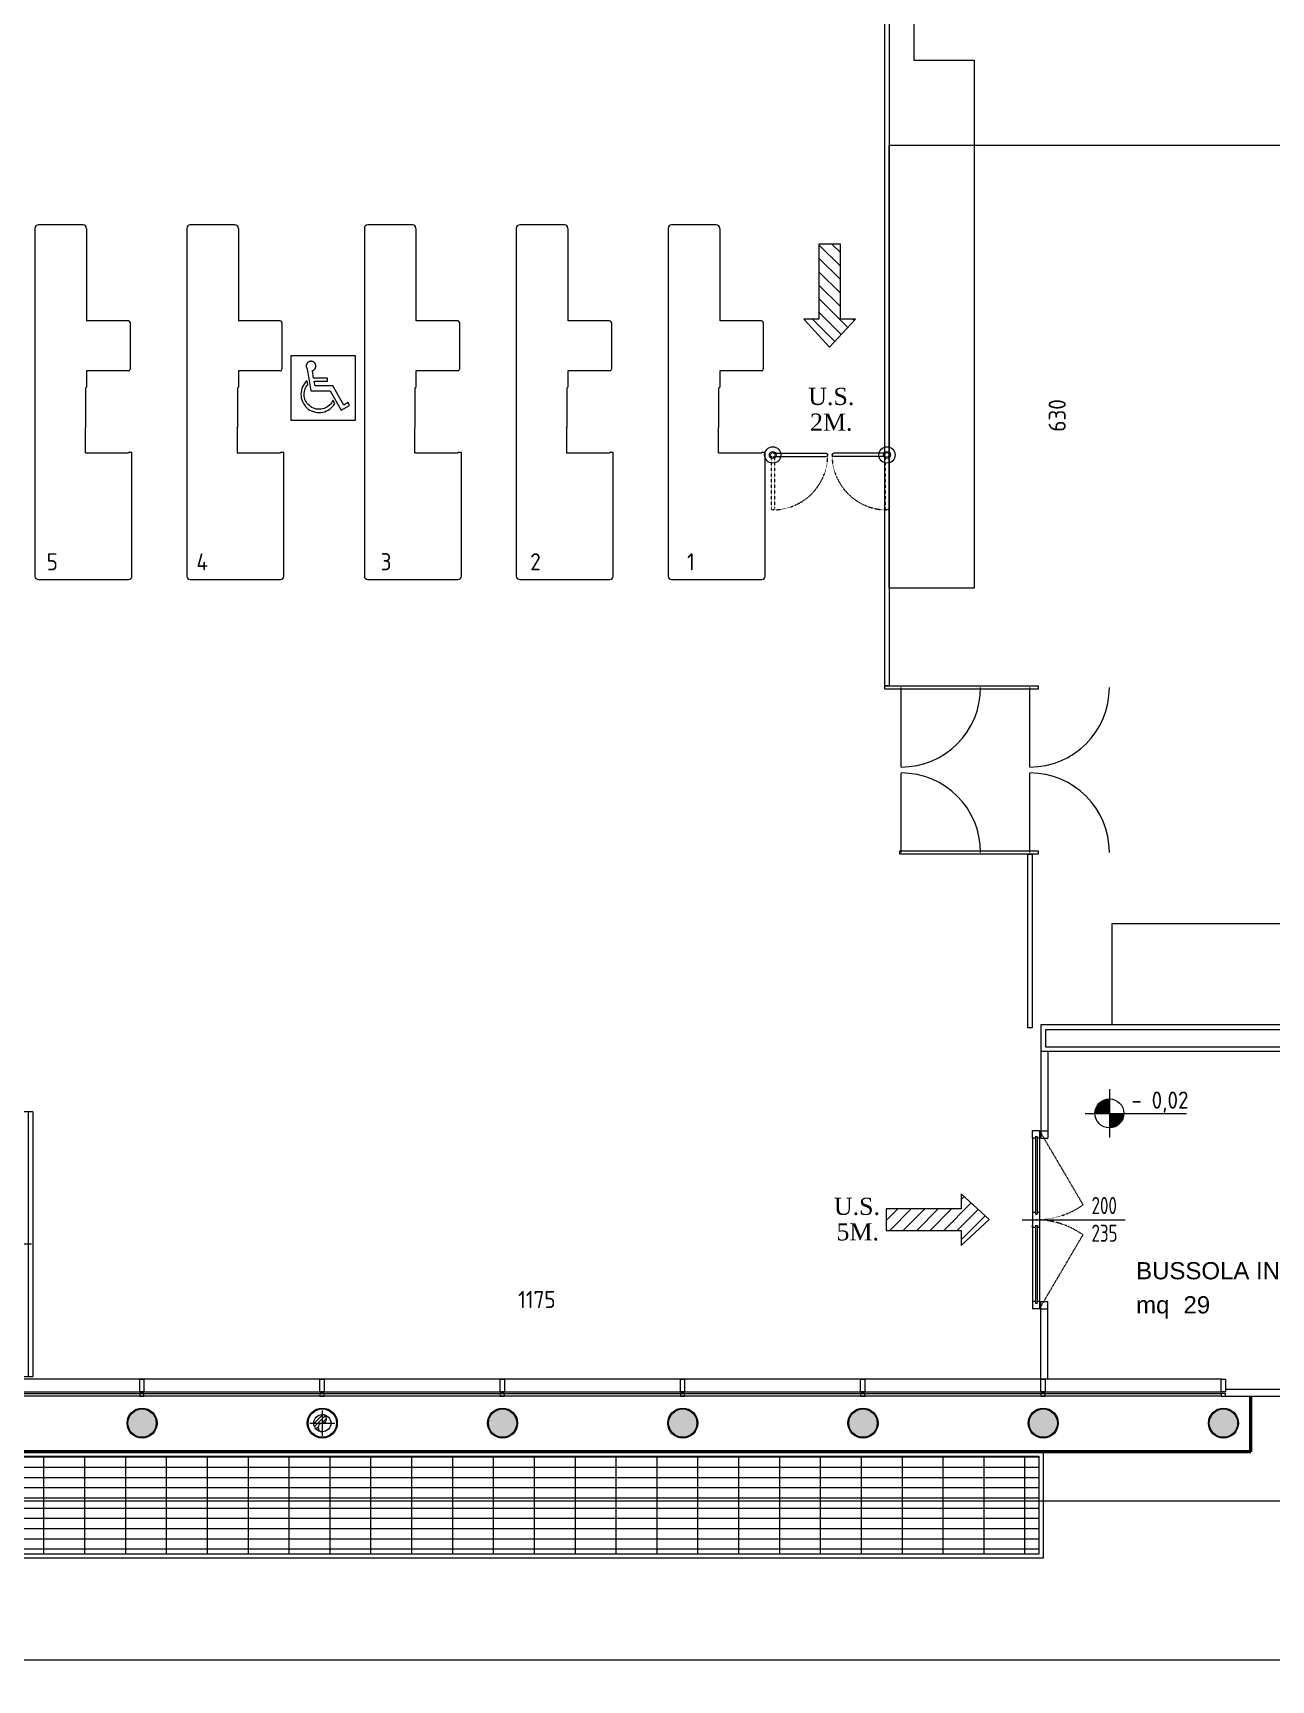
# Model space of a CAD drawing. Header units: millimetres. Extents: x 8265 to 78888, y 1905 to 34251.
# Drawn here: x 43635 to 45078, y 19102 to 21020 of the extents above; entities that cross this region are included whole.
import ezdxf
from ezdxf.enums import TextEntityAlignment as Align

# ---------------------------------------------------------------- set-up
doc = ezdxf.new("R2010")
doc.units = ezdxf.units.MM
for name, pattern in [('HIDDEN', [9.525, 6.35, -3.175]), ('HIDDEN1', [0.1, 0.05, -0.05]), ('HIDDEN4', [0.125, 0.025, -0.1]), ('PUNTEGGIATA', [0.2, 0, -0.2])]:
    doc.linetypes.add(name, pattern=pattern)
doc.layers.get('Defpoints').update_dxf_attribs({"lineweight": 0})
for name, color, linetype, lineweight in [('410_STRUTTURE_001-AM_0', 7, 'Continuous', 0), ('430_TAVOLATI_001-AM_0', 3, 'Continuous', 0), ('437_RIVESTIMENTI_001-AM_0', 13, 'Continuous', 0), ('439_TESTI_SERRAMENTI_001-AM_0', 11, 'Continuous', 0), ('440_ALTRI_ELEMENTI_001-AM_0', 31, 'Continuous', 50), ('441_SERRAMENTI_001-AM_0', 1, 'Continuous', 0), ('443_GRIGLIE_AERAZIONE_001-AM_0', 6, 'Continuous', 0), ('445_QUOTE_ALTIMETRICHE_001-AM_0', 2, 'Continuous', 0), ('448_RAMPE_SCALE_ASCENS_001-AM_0', 216, 'Continuous', 0), ('461_LAYOUT_SCHEMATICO_001-AM_0', 11, 'Continuous', 0), ('461_SCHEMATICO_0', 11, 'Continuous', 0), ('464_LAY_OUT_TQ_001-AM_0', 2, 'Continuous', 0), ('471_TESTI_POLIGONI_001-AM_0', 221, 'Continuous', 0), ('480_CAMPITURE_SIMB_REI_001-AM_0', 30, 'Continuous', 0), ('495_IMPIANTI_001-AM_0', 6, 'Continuous', 0), ('AM_0', 7, 'Continuous', 50)]:
    doc.layers.add(name, color=color, linetype=linetype, lineweight=lineweight)
doc.styles.add('AREA', font='arial.ttf', dxfattribs={"height": 30})
doc.styles.add('ROMANTIC', font='romantic.ttf')
doc.styles.get("Standard").update_dxf_attribs({"font": 'isocp.shx'})
doc.dimstyles.new('quote al 100', dxfattribs={"dimscale": 100, "dimtxt": 0.2, "dimasz": 0.1, "dimexe": 0.1, "dimexo": 0.5, "dimgap": 0.1, "dimtad": 0, "dimdec": 0, "dimrnd": 0.5, "dimdsep": 46, "dimtxsty": 'Standard', "dimblk": 'ARCHTICK', "dimcen": 0.1, "dimse1": 1, "dimse2": 1, "dimclrd": 256, "dimclre": 256, "dimclrt": 256, "dimadec": 0, "dimazin": 2, "dimtp": 0.1, "dimtm": 0.1, "dimtfac": 0.71, "dimtdec": 0, "dimtmove": 1, "dimatfit": 1, "dimldrblk": 'DOT', "dimfxl": 1, "dimtzin": 0, "dimlwd": -1, "dimlwe": -1, "dimarcsym": 0})
doc.dimstyles.new('Quote Svl', dxfattribs={"dimscale": 100, "dimtxt": 0.2, "dimasz": 0.15, "dimexe": 0, "dimexo": 0.2, "dimgap": 0.1, "dimtad": 1, "dimdec": 0, "dimrnd": 5, "dimdsep": 46, "dimtxsty": 'Standard', "dimblk": 'ARCHTICK', "dimcen": 0.2, "dimse1": 1, "dimse2": 1, "dimsd1": 1, "dimsd2": 1, "dimclrd": 256, "dimclre": 256, "dimclrt": 256, "dimadec": 0, "dimazin": 2, "dimtp": 0.1, "dimtm": 0.1, "dimtfac": 0.71, "dimtdec": 0, "dimtmove": 0, "dimatfit": 3, "dimldrblk": 'ARCHTICK', "dimfxl": 0, "dimtzin": 0, "dimlwd": -1, "dimlwe": -1, "dimarcsym": 0})
doc.dimstyles.new('Quote Svl$0', dxfattribs={"dimscale": 100, "dimtxt": 0.2, "dimasz": 0.15, "dimexe": 0, "dimexo": 0.2, "dimgap": 0.1, "dimtad": 1, "dimdec": 0, "dimdsep": 46, "dimtxsty": 'Standard', "dimblk": 'ARCHTICK', "dimcen": 0.2, "dimse1": 1, "dimse2": 1, "dimsd1": 1, "dimsd2": 1, "dimclrd": 256, "dimclre": 256, "dimclrt": 256, "dimadec": 0, "dimazin": 2, "dimtp": 0.1, "dimtm": 0.1, "dimtfac": 0.71, "dimtdec": 0, "dimtmove": 0, "dimatfit": 3, "dimldrblk": 'ARCHTICK', "dimfxl": 1, "dimtzin": 0, "dimlwd": -1, "dimlwe": -1, "dimarcsym": 0})

# ---------------------------------------------------------------- blocks, each defined once
blk = doc.blocks.new('FRECCIA US ORIZZONTALE')
h = blk.add_hatch()
h.set_pattern_fill('ANSI31', color=256, scale=7, style=0)
h.set_pattern_definition([(45, (-5619.863, -3114.928), (-15.71545, 15.71545), [])])
h.paths.add_polyline_path([(0, 0), (-60, 65), (-25, 65), (-25, 240), (25, 240), (25, 65), (60, 65)])
blk.add_lwpolyline([(0, 0), (-60, 65), (-25, 65), (-25, 240), (25, 240), (25, 65), (60, 65)], close=True)
blk = doc.blocks.new('US')
at = {"rotation": 270}
blk.add_blockref('FRECCIA US ORIZZONTALE', (50, 0), dxfattribs=at)
blk = doc.blocks.new('AUDIT_I_081223173830-3')
at = {"color": 0, "linetype": 'ByBlock'}
for p, q in [((-234, 475), (-191, 475)), ((-234, 450), (-191, 450)), ((-234, 425), (-191, 425)), ((-234, 400), (-191, 400)), ((-234, 375), (-191, 375)), ((-234, 350), (-191, 350)), ((-234, 325), (-191, 325)), ((-234, 300), (-191, 300)), ((-234, 275), (-191, 275)), ((-234, 250), (-191, 250)), ((-234, 225), (-191, 225)), ((-234, 200), (-191, 200)), ((-234, 175), (-191, 175)), ((-234, 150), (-191, 150)), ((-234, 125), (-191, 125)), ((-234, 100), (-191, 100)), ((-234, 75), (-191, 75)), ((-234, 50), (-191, 50)), ((-234, 25), (-191, 25)), ((-234, 0), (-191, 0)), ((-234, -25), (-191, -25)), ((-234, -50), (-191, -50)), ((-234, -75), (-191, -75)), ((-234, -100), (-191, -100)), ((-234, -125), (-191, -125)), ((-234, -150), (-191, -150)), ((-234, -175), (-191, -175)), ((-234, -200), (-191, -200)), ((-234, -225), (-191, -225)), ((-234, -250), (-191, -250)), ((-234, -275), (-191, -275)), ((-234, -300), (-191, -300)), ((-234, -325), (-191, -325)), ((-234, -350), (-191, -350)), ((-234, -375), (-191, -375)), ((-234, -400), (-191, -400)), ((-234, -425), (-191, -425)), ((-234, -450), (-191, -450)), ((-234, -475), (-191, -475))]:
    blk.add_line(p, q, dxfattribs=at)
blk = doc.blocks.new('tappeto mobile p-1 sezionato')
at = {"layer": '448_RAMPE_SCALE_ASCENS_001-AM_0', "lineweight": 13, "ltscale": 25}
for p, q in [((2722.3, 9425), (2722.3, 9117)), ((2722.3, 9425), (2743.8, 9425)), ((2727.8, 9425), (2727.8, 9117)), ((2743.8, 9425), (2804.1, 9425)), ((2804.1, 9414.9), (2804.1, 9425)), ((2804.1, 9425), (4688.1, 9425)), ((2811, 9414.9), (2811, 9425)), ((2818.7, 9414.9), (2818.7, 9425)), ((2837.7, 9414.9), (2837.7, 9425)), ((2811, 9416.4), (2818.7, 9416.4)), ((2811.4, 9406.9), (2812.7, 9398)), ((2811.9, 9403.4), (2820, 9403.4)), ((2819.2, 9406.9), (2821.2, 9398)), ((2837.7, 9398), (2837.7, 9406.9)), ((2805.8, 9398), (4688.1, 9398)), ((2829.8, 9298), (2829.8, 9398)), ((2837.7, 9398), (2837.7, 9291.1)), ((2874.9, 9298), (2874.9, 9398)), ((2888.3, 9298), (2888.3, 9398)), ((2901.6, 9298), (2901.6, 9398)), ((2914.9, 9298), (2914.9, 9398)), ((2928.3, 9298), (2928.3, 9398)), ((2941.6, 9298), (2941.6, 9398)), ((2954.9, 9298), (2954.9, 9398)), ((2968.3, 9298), (2968.3, 9398)), ((2981.6, 9298), (2981.6, 9398)), ((2994.9, 9298), (2994.9, 9398)), ((3008.3, 9298), (3008.3, 9398)), ((3021.6, 9298), (3021.6, 9398)), ((3034.9, 9298), (3034.9, 9398)), ((3048.3, 9298), (3048.3, 9398)), ((3061.6, 9298), (3061.6, 9398)), ((3074.9, 9298), (3074.9, 9398)), ((3088.3, 9298), (3088.3, 9398)), ((3101.6, 9298), (3101.6, 9398)), ((3114.9, 9298), (3114.9, 9398)), ((3128.3, 9298), (3128.3, 9398)), ((3141.6, 9298), (3141.6, 9398)), ((3154.9, 9298), (3154.9, 9398)), ((3168.3, 9298), (3168.3, 9398)), ((3181.6, 9298), (3181.6, 9398)), ((3194.9, 9298), (3194.9, 9398)), ((3208.3, 9298), (3208.3, 9398)), ((3221.6, 9298), (3221.6, 9398)), ((3234.9, 9298), (3234.9, 9398)), ((3248.3, 9298), (3248.3, 9398)), ((3261.6, 9298), (3261.6, 9398)), ((3274.9, 9298), (3274.9, 9398)), ((3288.3, 9298), (3288.3, 9398)), ((3301.6, 9298), (3301.6, 9398)), ((3314.9, 9298), (3314.9, 9398)), ((3328.3, 9298), (3328.3, 9398)), ((3341.6, 9298), (3341.6, 9398)), ((3354.9, 9298), (3354.9, 9398)), ((3368.3, 9298), (3368.3, 9398)), ((3381.6, 9298), (3381.6, 9398)), ((3394.9, 9298), (3394.9, 9398)), ((3408.3, 9298), (3408.3, 9398)), ((3421.6, 9298), (3421.6, 9398)), ((3434.9, 9298), (3434.9, 9398)), ((3448.3, 9298), (3448.3, 9398)), ((3461.6, 9298), (3461.6, 9398)), ((3474.9, 9298), (3474.9, 9398)), ((3488.3, 9298), (3488.3, 9398)), ((3501.6, 9298), (3501.6, 9398)), ((3514.9, 9298), (3514.9, 9398)), ((3528.3, 9298), (3528.3, 9398)), ((3541.6, 9298), (3541.6, 9398)), ((3554.9, 9298), (3554.9, 9398)), ((3568.3, 9298), (3568.3, 9398)), ((3581.6, 9298), (3581.6, 9398)), ((3594.9, 9298), (3594.9, 9398)), ((3608.3, 9298), (3608.3, 9398)), ((3621.6, 9298), (3621.6, 9398)), ((3634.9, 9298), (3634.9, 9398)), ((3648.3, 9298), (3648.3, 9398)), ((3661.6, 9298), (3661.6, 9398)), ((3674.9, 9298), (3674.9, 9398)), ((3688.3, 9298), (3688.3, 9398)), ((3701.6, 9298), (3701.6, 9398)), ((3714.9, 9298), (3714.9, 9398)), ((3728.3, 9298), (3728.3, 9398)), ((3741.6, 9298), (3741.6, 9398)), ((3754.9, 9298), (3754.9, 9398)), ((3768.3, 9298), (3768.3, 9398)), ((3781.6, 9298), (3781.6, 9398)), ((3794.9, 9298), (3794.9, 9398)), ((3808.3, 9298), (3808.3, 9398)), ((3821.6, 9298), (3821.6, 9398)), ((3834.9, 9298), (3834.9, 9398)), ((3848.3, 9298), (3848.3, 9398)), ((3861.6, 9298), (3861.6, 9398)), ((3874.9, 9298), (3874.9, 9398)), ((3888.3, 9298), (3888.3, 9398)), ((3901.6, 9298), (3901.6, 9398)), ((3914.9, 9298), (3914.9, 9398)), ((3928.3, 9298), (3928.3, 9398)), ((3941.6, 9298), (3941.6, 9398)), ((3954.9, 9298), (3954.9, 9398)), ((3968.3, 9298), (3968.3, 9398)), ((3981.6, 9298), (3981.6, 9398)), ((3994.9, 9298), (3994.9, 9398)), ((4008.3, 9298), (4008.3, 9398)), ((4021.6, 9298), (4021.6, 9398)), ((4034.9, 9298), (4034.9, 9398)), ((4048.3, 9298), (4048.3, 9398)), ((4061.6, 9298), (4061.6, 9398)), ((4074.9, 9298), (4074.9, 9398)), ((4088.3, 9298), (4088.3, 9398)), ((4101.6, 9298), (4101.6, 9398)), ((4114.9, 9298), (4114.9, 9398)), ((4128.3, 9298), (4128.3, 9398)), ((4141.6, 9298), (4141.6, 9398)), ((4154.9, 9298), (4154.9, 9398)), ((4168.3, 9298), (4168.3, 9398)), ((4181.6, 9298), (4181.6, 9398)), ((4194.9, 9298), (4194.9, 9398)), ((4208.3, 9298), (4208.3, 9398)), ((4221.6, 9298), (4221.6, 9398)), ((4234.9, 9298), (4234.9, 9398)), ((4248.3, 9298), (4248.3, 9398)), ((4261.6, 9298), (4261.6, 9398)), ((4274.9, 9298), (4274.9, 9398)), ((4288.3, 9298), (4288.3, 9398)), ((4301.6, 9298), (4301.6, 9398)), ((4314.9, 9298), (4314.9, 9398)), ((4328.3, 9298), (4328.3, 9398)), ((4341.6, 9298), (4341.6, 9398)), ((4354.9, 9298), (4354.9, 9398)), ((4368.3, 9298), (4368.3, 9398)), ((4381.6, 9298), (4381.6, 9398)), ((4394.9, 9298), (4394.9, 9398)), ((4408.3, 9298), (4408.3, 9398)), ((4421.6, 9298), (4421.6, 9398)), ((4434.9, 9298), (4434.9, 9398)), ((4448.3, 9298), (4448.3, 9398)), ((4461.6, 9298), (4461.6, 9398)), ((4474.9, 9298), (4474.9, 9398)), ((4488.3, 9298), (4488.3, 9398)), ((4501.6, 9298), (4501.6, 9398)), ((4514.9, 9298), (4514.9, 9398)), ((4528.3, 9298), (4528.3, 9398)), ((4541.6, 9298), (4541.6, 9398)), ((4554.9, 9298), (4554.9, 9398)), ((4568.3, 9298), (4568.3, 9398)), ((4581.6, 9298), (4581.6, 9398)), ((4594.9, 9298), (4594.9, 9398)), ((4608.3, 9298), (4608.3, 9398)), ((4621.6, 9298), (4621.6, 9398)), ((4634.9, 9298), (4634.9, 9398)), ((4648.3, 9298), (4648.3, 9398)), ((4661.6, 9298), (4661.6, 9398)), ((4674.9, 9298), (4674.9, 9398)), ((2805.7, 9298), (4688.1, 9298)), ((2811.6, 9291.1), (2812.6, 9298)), ((2811.8, 9292.6), (2819.9, 9292.6)), ((2819.5, 9291.1), (2821.1, 9298)), ((2723.8, 9271), (2837.7, 9271)), ((2804, 9283.1), (2804, 9271)), ((2804, 9258.9), (2804, 9271)), ((2810.9, 9283.1), (2810.9, 9271)), ((2810.9, 9279.6), (2818.6, 9279.6)), ((2810.9, 9258.9), (2810.9, 9271)), ((2818.6, 9283.1), (2818.6, 9271)), ((2818.6, 9258.9), (2818.6, 9271)), ((2837.7, 9283.1), (2837.7, 9258.9)), ((2810.9, 9262.4), (2818.6, 9262.4)), ((2811.6, 9250.9), (2812.6, 9244)), ((2811.8, 9249.4), (2819.9, 9249.4)), ((2819.5, 9250.9), (2821.1, 9244)), ((2837.7, 9250.9), (2837.7, 9244)), ((2805.7, 9244), (4688.1, 9244)), ((2829.8, 9244), (2829.8, 9144)), ((2874.9, 9244), (2874.9, 9144)), ((2888.3, 9244), (2888.3, 9144)), ((2901.6, 9244), (2901.6, 9144)), ((2914.9, 9244), (2914.9, 9144)), ((2928.3, 9244), (2928.3, 9144)), ((2941.6, 9244), (2941.6, 9144)), ((2954.9, 9244), (2954.9, 9144)), ((2968.3, 9244), (2968.3, 9144)), ((2981.6, 9244), (2981.6, 9144)), ((2994.9, 9244), (2994.9, 9144)), ((3008.3, 9244), (3008.3, 9144)), ((3021.6, 9244), (3021.6, 9144)), ((3034.9, 9244), (3034.9, 9144)), ((3048.3, 9244), (3048.3, 9144)), ((3061.6, 9244), (3061.6, 9144)), ((3074.9, 9244), (3074.9, 9144)), ((3088.3, 9244), (3088.3, 9144)), ((3101.6, 9244), (3101.6, 9144)), ((3114.9, 9244), (3114.9, 9144)), ((3128.3, 9244), (3128.3, 9144)), ((3141.6, 9244), (3141.6, 9144)), ((3154.9, 9244), (3154.9, 9144)), ((3168.3, 9244), (3168.3, 9144)), ((3181.6, 9244), (3181.6, 9144)), ((3194.9, 9244), (3194.9, 9144)), ((3208.3, 9244), (3208.3, 9144)), ((3221.6, 9244), (3221.6, 9144)), ((3234.9, 9244), (3234.9, 9144)), ((3248.3, 9244), (3248.3, 9144)), ((3261.6, 9244), (3261.6, 9144)), ((3274.9, 9244), (3274.9, 9144)), ((3288.3, 9244), (3288.3, 9144)), ((3301.6, 9244), (3301.6, 9144)), ((3314.9, 9244), (3314.9, 9144)), ((3328.3, 9244), (3328.3, 9144)), ((3341.6, 9244), (3341.6, 9144)), ((3354.9, 9244), (3354.9, 9144)), ((3368.3, 9244), (3368.3, 9144)), ((3381.6, 9244), (3381.6, 9144)), ((3394.9, 9244), (3394.9, 9144)), ((3408.3, 9244), (3408.3, 9144)), ((3421.6, 9244), (3421.6, 9144)), ((3434.9, 9244), (3434.9, 9144)), ((3448.3, 9244), (3448.3, 9144)), ((3461.6, 9244), (3461.6, 9144)), ((3474.9, 9244), (3474.9, 9144)), ((3488.3, 9244), (3488.3, 9144)), ((3501.6, 9244), (3501.6, 9144)), ((3514.9, 9244), (3514.9, 9144)), ((3528.3, 9244), (3528.3, 9144)), ((3541.6, 9244), (3541.6, 9144)), ((3554.9, 9244), (3554.9, 9144)), ((3568.3, 9244), (3568.3, 9144)), ((3581.6, 9244), (3581.6, 9144)), ((3594.9, 9244), (3594.9, 9144)), ((3608.3, 9244), (3608.3, 9144)), ((3621.6, 9244), (3621.6, 9144)), ((3634.9, 9244), (3634.9, 9144)), ((3648.3, 9244), (3648.3, 9144)), ((3661.6, 9244), (3661.6, 9144)), ((3674.9, 9244), (3674.9, 9144)), ((3688.3, 9244), (3688.3, 9144)), ((3701.6, 9244), (3701.6, 9144)), ((3714.9, 9244), (3714.9, 9144)), ((3728.3, 9244), (3728.3, 9144)), ((3741.6, 9244), (3741.6, 9144)), ((3754.9, 9244), (3754.9, 9144)), ((3768.3, 9244), (3768.3, 9144)), ((3781.6, 9244), (3781.6, 9144)), ((3794.9, 9244), (3794.9, 9144)), ((3808.3, 9244), (3808.3, 9144)), ((3821.6, 9244), (3821.6, 9144)), ((3834.9, 9244), (3834.9, 9144)), ((3848.3, 9244), (3848.3, 9144)), ((3861.6, 9244), (3861.6, 9144)), ((3874.9, 9244), (3874.9, 9144)), ((3888.3, 9244), (3888.3, 9144)), ((3901.6, 9244), (3901.6, 9144)), ((3914.9, 9244), (3914.9, 9144)), ((3928.3, 9244), (3928.3, 9144)), ((3941.6, 9244), (3941.6, 9144)), ((3954.9, 9244), (3954.9, 9144)), ((3968.3, 9244), (3968.3, 9144)), ((3981.6, 9244), (3981.6, 9144)), ((3994.9, 9244), (3994.9, 9144)), ((4008.3, 9244), (4008.3, 9144)), ((4021.6, 9244), (4021.6, 9144)), ((4034.9, 9244), (4034.9, 9144)), ((4048.3, 9244), (4048.3, 9144)), ((4061.6, 9244), (4061.6, 9144)), ((4074.9, 9244), (4074.9, 9144)), ((4088.3, 9244), (4088.3, 9144)), ((4101.6, 9244), (4101.6, 9144)), ((4114.9, 9244), (4114.9, 9144)), ((4128.3, 9244), (4128.3, 9144)), ((4141.6, 9244), (4141.6, 9144)), ((4154.9, 9244), (4154.9, 9144)), ((4168.3, 9244), (4168.3, 9144)), ((4181.6, 9244), (4181.6, 9144)), ((4194.9, 9244), (4194.9, 9144)), ((4208.3, 9244), (4208.3, 9144)), ((4221.6, 9244), (4221.6, 9144)), ((4234.9, 9244), (4234.9, 9144)), ((4248.3, 9244), (4248.3, 9144)), ((4261.6, 9244), (4261.6, 9144)), ((4274.9, 9244), (4274.9, 9144)), ((4288.3, 9244), (4288.3, 9144)), ((4301.6, 9244), (4301.6, 9144)), ((4314.9, 9244), (4314.9, 9144)), ((4328.3, 9244), (4328.3, 9144)), ((4341.6, 9244), (4341.6, 9144)), ((4354.9, 9244), (4354.9, 9144)), ((4368.3, 9244), (4368.3, 9144)), ((4381.6, 9244), (4381.6, 9144)), ((4394.9, 9244), (4394.9, 9144)), ((4408.3, 9244), (4408.3, 9144)), ((4421.6, 9244), (4421.6, 9144)), ((4434.9, 9244), (4434.9, 9144)), ((4448.3, 9244), (4448.3, 9144)), ((4461.6, 9244), (4461.6, 9144)), ((4474.9, 9244), (4474.9, 9144)), ((4488.3, 9244), (4488.3, 9144)), ((4501.6, 9244), (4501.6, 9144)), ((4514.9, 9244), (4514.9, 9144)), ((4528.3, 9244), (4528.3, 9144)), ((4541.6, 9244), (4541.6, 9144)), ((4554.9, 9244), (4554.9, 9144)), ((4568.3, 9244), (4568.3, 9144)), ((4581.6, 9244), (4581.6, 9144)), ((4594.9, 9244), (4594.9, 9144)), ((4608.3, 9244), (4608.3, 9144)), ((4621.6, 9244), (4621.6, 9144)), ((4634.9, 9244), (4634.9, 9144)), ((4648.3, 9244), (4648.3, 9144)), ((4661.6, 9244), (4661.6, 9144)), ((4674.9, 9244), (4674.9, 9144)), ((2805.8, 9144), (4688.1, 9144)), ((2811.4, 9135.1), (2812.7, 9144)), ((2811.9, 9138.6), (2820, 9138.6)), ((2819.2, 9135.1), (2821.2, 9144)), ((2837.7, 9144), (2837.7, 9135.1)), ((2743.8, 9117), (2722.3, 9117)), ((2743.8, 9117), (2804.1, 9117)), ((2804.1, 9127.1), (2804.1, 9117)), ((2804.1, 9117), (4688.1, 9117)), ((2811, 9127.1), (2811, 9117)), ((2811, 9125.6), (2818.7, 9125.6)), ((2818.7, 9127.1), (2818.7, 9117)), ((2837.7, 9127.1), (2837.7, 9117))]:
    blk.add_line(p, q, dxfattribs=at)
at = {"layer": '448_RAMPE_SCALE_ASCENS_001-AM_0', "linetype": 'HIDDEN', "lineweight": 13, "ltscale": 25}
for p, q in [((2739.8, 9425), (2739.8, 9117)), ((2743.8, 9117), (2743.8, 9425))]:
    blk.add_line(p, q, dxfattribs=at)
at = {"layer": '448_RAMPE_SCALE_ASCENS_001-AM_0', "extrusion": (0, 0, -1)}
for p, q in [((2831.5, 9298), (2831.5, 9398)), ((2834, 9298), (2834, 9398)), ((2836.5, 9298), (2836.5, 9398)), ((2839, 9298), (2839, 9398)), ((2841.5, 9298), (2841.5, 9398)), ((2844, 9298), (2844, 9398)), ((2846.5, 9298), (2846.5, 9398)), ((2849, 9298), (2849, 9398)), ((2851.5, 9298), (2851.5, 9398)), ((2854, 9298), (2854, 9398)), ((2856.5, 9298), (2856.5, 9398)), ((2859, 9298), (2859, 9398)), ((2861.8, 9298), (2861.8, 9398)), ((2831.5, 9244), (2831.5, 9144)), ((2834, 9244), (2834, 9144)), ((2836.5, 9244), (2836.5, 9144)), ((2839, 9244), (2839, 9144)), ((2841.5, 9244), (2841.5, 9144)), ((2844, 9244), (2844, 9144)), ((2846.5, 9244), (2846.5, 9144)), ((2849, 9244), (2849, 9144)), ((2851.5, 9244), (2851.5, 9144)), ((2854, 9244), (2854, 9144)), ((2856.5, 9244), (2856.5, 9144)), ((2859, 9244), (2859, 9144)), ((2861.5, 9244), (2861.5, 9144)), ((2861.8, 9244), (2861.8, 9144))]:
    blk.add_line(p, q, dxfattribs=at)
at = {"layer": '448_RAMPE_SCALE_ASCENS_001-AM_0', "lineweight": 13, "ltscale": 25}
for points in [[(4688.1, 9406.9), (2792.7, 9406.9), (2792.7, 9414.9), (4688.1, 9414.9)], [(4688.1, 9283.1), (2792.7, 9283.1), (2792.7, 9291.1), (4688.1, 9291.1)], [(4688.1, 9258.9), (2792.7, 9258.9), (2792.7, 9250.9), (4688.1, 9250.9)], [(4688.1, 9135.1), (2792.7, 9135.1), (2792.7, 9127.1), (4688.1, 9127.1)]]:
    blk.add_lwpolyline(points, dxfattribs=at)
for points in [[(2826.5, 9295.9, -0.119641), (2826.7, 9295.5, -0.104884), (2826.8, 9295, -0.089093), (2826.6, 9294.5, -0.080436), (2826.3, 9294, -0.080436), (2825.8, 9293.6, -0.089093), (2825.3, 9293.5, -0.104884), (2824.7, 9293.5, -0.119641), (2824.3, 9293.8, -0.119641), (2824.1, 9294.2, -0.104884), (2824.1, 9294.7, -0.089093), (2824.2, 9295.2, -0.080436), (2824.6, 9295.7, -0.080436), (2825, 9296, -0.089093), (2825.6, 9296.2, -0.104884), (2826.1, 9296.1, -0.119641)], [(2836.1, 9294.8, -0.108382), (2836, 9294.3, -0.102053), (2835.7, 9293.9, -0.094216), (2835.2, 9293.6, -0.089335), (2834.6, 9293.5, -0.089335), (2834, 9293.6, -0.094216), (2833.6, 9293.9, -0.102053), (2833.2, 9294.3, -0.108382), (2833.1, 9294.8, -0.108382), (2833.2, 9295.3, -0.102053), (2833.6, 9295.8, -0.094216), (2834, 9296.1, -0.089335), (2834.6, 9296.2, -0.089335), (2835.2, 9296.1, -0.094216), (2835.7, 9295.8, -0.102053), (2836, 9295.3, -0.108382)], [(2826.5, 9139.9, -0.119641), (2826.7, 9139.5, -0.104884), (2826.8, 9139, -0.089093), (2826.6, 9138.5, -0.080436), (2826.3, 9138, -0.080436), (2825.8, 9137.6, -0.089093), (2825.3, 9137.5, -0.104884), (2824.7, 9137.5, -0.119641), (2824.3, 9137.8, -0.119641), (2824.1, 9138.2, -0.104884), (2824.1, 9138.7, -0.089093), (2824.2, 9139.2, -0.080436), (2824.6, 9139.7, -0.080436), (2825, 9140, -0.089093), (2825.6, 9140.2, -0.104884), (2826.1, 9140.1, -0.119641)], [(2836.1, 9138.8, -0.108382), (2836, 9138.3, -0.102053), (2835.7, 9137.9, -0.094216), (2835.2, 9137.6, -0.089335), (2834.6, 9137.5, -0.089335), (2834, 9137.6, -0.094216), (2833.6, 9137.9, -0.102053), (2833.2, 9138.3, -0.108382), (2833.1, 9138.8, -0.108382), (2833.2, 9139.3, -0.102053), (2833.6, 9139.8, -0.094216), (2834, 9140.1, -0.089335), (2834.6, 9140.2, -0.089335), (2835.2, 9140.1, -0.094216), (2835.7, 9139.8, -0.102053), (2836, 9139.3, -0.108382)]]:
    blk.add_lwpolyline(points, format="xyb", close=True, dxfattribs=at)
for centre, start, end in [((2918.1, 9420.1), 186.6043, 191.1128), ((2918, 9275.9), 168.8872, 172.3871), ((2918, 9266.1), 187.6129, 191.1128), ((2918.1, 9121.9), 168.8872, 173.3957)]:
    blk.add_arc(centre, 114.5, start, end, dxfattribs=at)
at = {"layer": '448_RAMPE_SCALE_ASCENS_001-AM_0', "lineweight": 13, "ltscale": 25, "extrusion": (0, 0, -1), "xscale": 0.1000000000058208, "yscale": 0.1000000000058208, "zscale": 0.1000000000058208}
blk.add_blockref('AUDIT_I_081223173830-3', (-2842.7, 9348), dxfattribs=at)
at = {"layer": '448_RAMPE_SCALE_ASCENS_001-AM_0', "lineweight": 13, "ltscale": 25, "extrusion": (0, 0, -1), "xscale": -0.1000000000058208, "yscale": 0.09999999962747097, "zscale": 0.1, "rotation": 180}
blk.add_blockref('AUDIT_I_081223173830-3', (-2842.7, 9194), dxfattribs=at)
blk = doc.blocks.new('_ArchTick')
at = {"layer": 'AM_0', "color": 0, "const_width": 0.15}
blk.add_lwpolyline([(-0.5, -0.5), (0.5, 0.5)], dxfattribs=at)
blk = doc.blocks.new('*D289')
at = {"layer": '464_LAY_OUT_TQ_001-AM_0', "transparency": 16777216}
for p, q in [((34671.3, 19124.8), (40330.9, 19124.8)), ((46095.6, 19124.8), (40498, 19124.8))]:
    blk.add_line(p, q, dxfattribs=at)
at = {"layer": 'Defpoints', "color": 0, "transparency": 16777216}
for p in [(34671.3, 19367.4, -17.9), (46095.6, 19367.4, -17.9), (34671.3, 19124.8)]:
    blk.add_point(p, dxfattribs=at)
at = {"layer": '464_LAY_OUT_TQ_001-AM_0', "transparency": 16777216, "xscale": 30, "yscale": 30, "zscale": 30, "rotation": 180}
blk.add_blockref('_ArchTick', (34671.3, 19124.8), dxfattribs=at)
at = {"layer": '464_LAY_OUT_TQ_001-AM_0', "transparency": 16777216, "xscale": 30, "yscale": 30, "zscale": 30}
blk.add_blockref('_ArchTick', (46095.6, 19124.8), dxfattribs=at)
at = {"layer": '464_LAY_OUT_TQ_001-AM_0', "transparency": 16777216, "insert": (40414.4, 19134.6), "char_height": 50, "attachment_point": 5}
blk.add_mtext('11425', dxfattribs=at)
blk = doc.blocks.new('_Dot')
at = {"color": 0, "linetype": 'ByBlock', "lineweight": -2}
blk.add_line((-0.5, 0), (-1, 0), dxfattribs=at)
at = {"color": 0, "linetype": 'ByBlock', "const_width": 0.5}
blk.add_lwpolyline([(-0.25, 0, 1), (0.25, 0, 1)], format="xyb", close=True, dxfattribs=at)
blk = doc.blocks.new('*D290')
at = {"layer": '464_LAY_OUT_TQ_001-AM_0', "transparency": 16777216}
for p, q in [((40106.6, 19310.2), (42330.2, 19310.2)), ((46095.6, 19310.2), (42478.9, 19310.2))]:
    blk.add_line(p, q, dxfattribs=at)
at = {"layer": 'Defpoints', "color": 0, "transparency": 16777216}
for p in [(40106.6, 19367.4, -17.9), (46095.6, 19367.4, -17.9), (40106.6, 19310.2)]:
    blk.add_point(p, dxfattribs=at)
at = {"layer": '464_LAY_OUT_TQ_001-AM_0', "transparency": 16777216, "xscale": 30, "yscale": 30, "zscale": 30, "rotation": 180}
blk.add_blockref('_ArchTick', (40106.6, 19310.2), dxfattribs=at)
at = {"layer": '464_LAY_OUT_TQ_001-AM_0', "transparency": 16777216, "xscale": 30, "yscale": 30, "zscale": 30}
blk.add_blockref('_ArchTick', (46095.6, 19310.2), dxfattribs=at)
at = {"layer": '464_LAY_OUT_TQ_001-AM_0', "transparency": 16777216, "insert": (42404.5, 19310.2), "char_height": 50, "attachment_point": 5}
blk.add_mtext('5989', dxfattribs=at)
blk = doc.blocks.new('*D269')
at = {"layer": 'Defpoints', "color": 0, "transparency": 16777216}
for p in [(44809.6, 19525), (43635.2, 19497.6, 3.1), (44809.6, 19497.5)]:
    blk.add_point(p, dxfattribs=at)
at = {"layer": '464_LAY_OUT_TQ_001-AM_0', "transparency": 16777216, "insert": (44222.4, 19545), "char_height": 20, "attachment_point": 5}
blk.add_mtext('1175', dxfattribs=at)
blk = doc.blocks.new('QUOTA_ALT')
for points in [[(0, 0), (0, 22.5, 0.414214), (-22.5, 0)], [(22.5, 0), (0, 0), (0, -22.5, 0.414214)]]:
    blk.add_hatch(color=256).paths.add_polyline_path(points)
for p, q in [((0, 37.5), (0, -37.5)), ((-37.5, 0), (120, 0))]:
    blk.add_line(p, q)
blk.add_circle((0, 0), 22.5)
blk.add_attdef('QUOTA', text='', height=22.5).set_placement((120, 7.5), align=Align.RIGHT)
blk = doc.blocks.new('SUP-LOC')
at = {"style": 'AREA'}
blk.add_text('mq', height=20, dxfattribs=at).set_placement((7.7, -17.4))
for tag, p in [('NAME_LOC', (7.7, 22.3)), ('AREA_AREA', (62.9, -17.4))]:
    blk.add_attdef(tag, p, '', height=20, dxfattribs=at)
blk = doc.blocks.new('*D238')
at = {"layer": 'Defpoints', "color": 0, "transparency": 16777216}
for p in [(43839.6, 21352.3, 20.8), (43846.4, 21352.3), (43820.9, 20796.4, 0)]:
    blk.add_point(p, dxfattribs=at)
at = {"layer": '464_LAY_OUT_TQ_001-AM_0', "transparency": 16777216, "insert": (43826.4, 21074.3), "char_height": 20, "attachment_point": 5, "rotation": 90}
blk.add_mtext('555', dxfattribs=at)
blk = doc.blocks.new('*D247')
at = {"layer": 'Defpoints', "color": 0, "transparency": 16777216}
for p in [(44343.7, 21336.6), (44296.2, 20854.6), (44309.1, 20854.6)]:
    blk.add_point(p, dxfattribs=at)
at = {"layer": '464_LAY_OUT_TQ_001-AM_0', "transparency": 16777216, "insert": (44276.2, 21095.6), "char_height": 20, "attachment_point": 5, "rotation": 90}
blk.add_mtext('480', dxfattribs=at)
blk = doc.blocks.new('*D253')
at = {"layer": 'Defpoints', "color": 0, "transparency": 16777216}
for p in [(44848.6, 20889.4), (44893.9, 20889.4, -11.6), (44848.6, 20259.6)]:
    blk.add_point(p, dxfattribs=at)
at = {"layer": '464_LAY_OUT_TQ_001-AM_0', "transparency": 16777216, "insert": (44828.6, 20574.5), "char_height": 20, "attachment_point": 5, "rotation": 90}
blk.add_mtext('630', dxfattribs=at)
blk = doc.blocks.new('casse schematico')
at = {"layer": '461_LAYOUT_SCHEMATICO_001-AM_0'}
for p, q in [((-7.5, 53, -35.9), (-7.5, -52, -12)), ((405.5, 1, -12), (405.5, 53, -35.9)), ((140, -1.7), (140, -52)), ((140, -1.7), (140.1, -1.7)), ((140.1, -1.7), (140.1, -1.8)), ((140.1, -1.8), (169.3, -1.8)), ((169.3, -1.7), (169.4, -1.7)), ((169.3, -1.7), (169.3, -1.8)), ((215.8, -1.8), (169.5, -1.8)), ((215.8, -1.8), (215.8, -2.4)), ((217.9, -3), (216.4, -3)), ((235.5, -3), (218, -3)), ((235.5, -51.8, -24), (235.5, -3)), ((293.7, -51.8, -24), (293.7, -3, 0)), ((401.5, -3, -12), (293.7, -3, 0)), ((-3.5, -56, -12), (140, -56)), ((140, -52), (140.1, -52)), ((140, -56), (140.1, -56)), ((140.7, -52.6), (140.7, -55.4)), ((291.7, -53.8, -24), (237.5, -53.8, -24))]:
    blk.add_line(p, q, dxfattribs=at)
at = {"layer": '461_LAYOUT_SCHEMATICO_001-AM_0', "elevation": -24}
blk.add_lwpolyline([(401.5, 57), (-3.5, 57, 0.414213), (-7.5, 53)], format="xyb", dxfattribs=at)
at = {"layer": '461_LAYOUT_SCHEMATICO_001-AM_0'}
for centre, radius, start, end in [((401.5, 53, -35.9), 4, 0.0001, 90), ((401.5, 1, -12), 4, 270.0001, 0), ((216.4, -2.4), 0.6, 180, 270), ((-3.5, -52, -12), 4, 180, 269.9999), ((140.1, -52.6), 0.6, 0, 90), ((140.1, -55.4), 0.6, 270, 0), ((237.5, -51.8, -24), 2, 180, 270), ((291.7, -51.8, -24), 2, 270, 360)]:
    blk.add_arc(centre, radius, start, end, dxfattribs=at)
blk = doc.blocks.new('CANCEL-US-120')
for points in [[(3.5, 2), (62, 2)], [(129.5, 2), (71, 2)], [(3.5, -2), (62, -2)], [(129.5, -2), (71, -2)]]:
    blk.add_lwpolyline(points)
at = {"linetype": 'HIDDEN1', "flags": 128}
for points in [[(-2, -1.5), (-2, -62)], [(2, -1.5), (2, -62)], [(131, -1.5), (131, -62)], [(135, -1.5), (135, -62)]]:
    blk.add_lwpolyline(points, dxfattribs=at)
for centre, radius in [((0, 0), 9.5), ((0, 0), 4), ((133, 0), 9.5), ((133, 0), 4)]:
    blk.add_circle(centre, radius)
at = {"linetype": 'PUNTEGGIATA'}
for centre in [(0, 0), (133, 0)]:
    blk.add_circle(centre, 2.5, dxfattribs=at)
at = {"linetype": 'HIDDEN1'}
for centre, radius, start, end in [((0, 0), 64, 270, 0), ((133, 0), 64, 180, 270), ((0, -62), 2, 180, 0), ((133, -62), 2, 180, 0)]:
    blk.add_arc(centre, radius, start, end, dxfattribs=at)
at = {"extrusion": (0, 0, -1)}
for centre, start, end in [((-62, 0), 90, 270), ((-71, 0), 270, 90)]:
    blk.add_arc(centre, 2, start, end, dxfattribs=at)

msp = doc.modelspace()

# ---------------------------------------------------------------- hatches: boundary and pattern name
at = {"layer": '410_STRUTTURE_001-AM_0'}
h = msp.add_hatch(color=256, dxfattribs=at)
edge = h.paths.add_edge_path()
edge.add_arc((43762.4, 19401), 16.5, 0, 360)
h = msp.add_hatch(color=256, dxfattribs=at)
edge = h.paths.add_edge_path()
edge.add_arc((44182.4, 19401), 16.5, 0, 360)
h = msp.add_hatch(color=256, dxfattribs=at)
edge = h.paths.add_edge_path()
edge.add_arc((44392.4, 19401), 16.5, 0, 360)
h = msp.add_hatch(color=256, dxfattribs=at)
edge = h.paths.add_edge_path()
edge.add_arc((44602.4, 19401), 16.5, 0, 360)
h = msp.add_hatch(color=256, dxfattribs=at)
edge = h.paths.add_edge_path()
edge.add_arc((44812.4, 19401), 16.5, 0, 360)
h = msp.add_hatch(color=256, dxfattribs=at)
edge = h.paths.add_edge_path()
edge.add_arc((44812.4, 19401), 16.5, 0, 360)
h = msp.add_hatch(color=256, dxfattribs=at)
edge = h.paths.add_edge_path()
edge.add_arc((45022.4, 19401), 16.5, 0, 360)
at = {"layer": '443_GRIGLIE_AERAZIONE_001-AM_0'}
h = msp.add_hatch(dxfattribs=at)
h.set_pattern_fill('GRATE', color=253, scale=15, style=0)
h.set_pattern_definition([(0, (35456.603, 18313.833), (0, 11.90625), []), (90, (35456.603, 18313.833), (-47.625, 3e-15), [])])
h.paths.add_polyline_path([(44807.2, 19362.6), (42717.4, 19362.6), (42717.4, 19248.6), (44807.2, 19248.6)])
at = {"layer": '495_IMPIANTI_001-AM_0'}
h = msp.add_hatch(dxfattribs=at)
h.set_pattern_fill('ANSI31', color=256, style=0)
h.set_pattern_definition([(45, (38816.6034, 18313.8335), (-2.245064, 2.245064), [])])
h.paths.add_polyline_path([(43972.4, 19411, 0.414214), (43962.4, 19401), (43972.4, 19401)])
h.paths.add_polyline_path([(43972.4, 19411), (43972.4, 19401, 1)])
h.paths.add_polyline_path([(43972.4, 19401), (43962.4, 19401, 0.414214), (43972.4, 19391, -1)])

# ---------------------------------------------------------------- linework, layer by layer
at = {"layer": '410_STRUTTURE_001-AM_0'}
for centre in [(43762.4, 19401, 3.1), (43972.4, 19401, 3.1), (44182.4, 19401, 3.1), (44392.4, 19401, 3.1), (44602.4, 19401, 3.1), (44812.4, 19401, 3.1), (44812.4, 19401, 3.1), (45022.4, 19401, 3.1)]:
    msp.add_circle(centre, 16.5, dxfattribs=at)
at = {"layer": '430_TAVOLATI_001-AM_0', "linetype": 'Continuous'}
for p, q in [((45582.6, 19859.2), (44815.1, 19859.2)), ((44815.1, 19859.2), (44815.1, 19839.2)), ((44815.1, 19839.2), (45582.6, 19839.2))]:
    msp.add_line(p, q, dxfattribs=at)
at = {"layer": '437_RIVESTIMENTI_001-AM_0'}
for p, q in [((46016.8, 19864.7), (44809.6, 19864.7)), ((44809.6, 19864.7), (44809.6, 19833.7)), ((45578.6, 19833.7), (44809.6, 19833.7))]:
    msp.add_line(p, q, dxfattribs=at)
for centre in [(43762.4, 19401, 3.1), (43972.4, 19401, 3.1), (44182.4, 19401, 3.1), (44392.4, 19401, 3.1), (44602.4, 19401, 3.1), (44812.4, 19401, 3.1), (44812.4, 19401, 3.1), (45022.4, 19401, 3.1)]:
    msp.add_circle(centre, 17.5, dxfattribs=at)
at = {"layer": '440_ALTRI_ELEMENTI_001-AM_0'}
for q in [(45054.1, 19432.4), (39880.1, 19367.4)]:
    msp.add_line((45054.1, 19367.4), q, dxfattribs=at)
at = {"layer": '441_SERRAMENTI_001-AM_0'}
for p, q in [((44809.6, 19833.7), (44809.6, 19732.8)), ((44817.7, 19833.7), (44817.7, 19732.8)), ((44800, 19732.7), (44800, 19741.4)), ((44808.1, 19741.4), (44800, 19741.4)), ((44808.1, 19741.4), (44808.1, 19534.2)), ((44809.6, 19741.4), (44817.7, 19741.4)), ((44800, 19732.7), (44800, 19539.1)), ((44803.2, 19732.7), (44800, 19732.7)), ((44803.2, 19734.8), (44803.2, 19644.3)), ((44803.2, 19734.8), (44805.2, 19734.8)), ((44805.2, 19734.8), (44805.2, 19644.3)), ((44808.1, 19732.7), (44805.2, 19732.7)), ((44809.6, 19732.8), (44817.7, 19732.8)), ((44800, 19646.3), (44800, 19643.6)), ((44803.2, 19646.3), (44800, 19646.3)), ((44803.2, 19644.3), (44805.2, 19644.3)), ((44808.1, 19646.3), (44805.2, 19646.3)), ((44808.1, 19646.4), (44808.1, 19643.7)), ((44787.9, 19637.7), (44907.9, 19637.7)), ((44800, 19637.7), (44808.1, 19637.7)), ((44800, 19629), (44800, 19631.7)), ((44803.2, 19629), (44800, 19629)), ((44803.2, 19631), (44805.2, 19631)), ((44803.2, 19631), (44803.2, 19540.7)), ((44805.2, 19631), (44805.2, 19540.7)), ((44808.1, 19629), (44805.2, 19629)), ((44808.1, 19629.1), (44808.1, 19631.8)), ((44800, 19542.7), (44800, 19534.2)), ((44803.2, 19542.7), (44800, 19542.7)), ((44808.1, 19534.2), (44800, 19534.2)), ((44803.2, 19540.7), (44805.2, 19540.7)), ((44808.1, 19542.7), (44805.2, 19542.7)), ((44809.6, 19542.6), (44817.7, 19542.6)), ((44809.6, 19452.4), (44809.6, 19542.6)), ((44809.6, 19534.2), (44817.7, 19534.2)), ((44817.7, 19452.4), (44817.7, 19542.6)), ((39914.5, 19437.4), (44142.2, 19437.5)), ((39914.5, 19435.4), (44142.2, 19435.5)), ((44142.2, 19437.5), (45019.6, 19437.5)), ((44142.2, 19435.5), (45019.6, 19435.5)), ((45024.6, 19440.5), (45184, 19440.5)), ((45024.6, 19432.4), (45184, 19432.4))]:
    msp.add_line(p, q, dxfattribs=at)
at = {"layer": '441_SERRAMENTI_001-AM_0', "linetype": 'HIDDEN4'}
for p, q in [((44808.1, 19741.4), (44858.7, 19655.3)), ((44808.1, 19534.2), (44858.7, 19620.2))]:
    msp.add_line(p, q, dxfattribs=at)
at = {"layer": '441_SERRAMENTI_001-AM_0', "linetype": 'Continuous'}
for p, q in [((44142.2, 19452.4), (39909.5, 19452.3)), ((45019.6, 19452.4), (44142.2, 19452.4)), ((44141.8, 19432.4), (39912, 19432.3)), ((45019.6, 19432.4), (44142.2, 19432.4))]:
    msp.add_line(p, q, dxfattribs=at)
at = {"layer": '441_SERRAMENTI_001-AM_0'}
for points in [[(43759.6, 19437.5), (43759.6, 19452.4), (43764.6, 19452.4), (43764.6, 19437.5)], [(43969.6, 19437.5), (43969.6, 19452.4), (43974.6, 19452.4), (43974.6, 19437.5)], [(44179.6, 19437.5), (44179.6, 19452.4), (44184.6, 19452.4), (44184.6, 19437.5)], [(44389.6, 19437.5), (44389.6, 19452.4), (44394.6, 19452.4), (44394.6, 19437.5)], [(44599.6, 19437.5), (44599.6, 19452.4), (44604.6, 19452.4), (44604.6, 19437.5)], [(44809.6, 19437.5), (44809.6, 19452.4), (44814.6, 19452.4), (44814.6, 19437.5)], [(45019.6, 19437.5), (45019.6, 19452.4), (45024.6, 19452.4), (45024.6, 19437.5)], [(43759.6, 19435.5), (43759.6, 19432.4), (43764.6, 19432.4), (43764.6, 19435.5)], [(43969.6, 19435.5), (43969.6, 19432.4), (43974.6, 19432.4), (43974.6, 19435.5)], [(44179.6, 19435.5), (44179.6, 19432.4), (44184.6, 19432.4), (44184.6, 19435.5)], [(44389.6, 19435.5), (44389.6, 19432.4), (44394.6, 19432.4), (44394.6, 19435.5)], [(44599.6, 19435.5), (44599.6, 19432.4), (44604.6, 19432.4), (44604.6, 19435.5)], [(44809.6, 19435.5), (44809.6, 19432.4), (44814.6, 19432.4), (44814.6, 19435.5)], [(45019.6, 19435.5), (45019.6, 19432.4), (45024.6, 19432.4), (45024.6, 19435.5)]]:
    msp.add_lwpolyline(points, close=True, dxfattribs=at)
at = {"layer": '441_SERRAMENTI_001-AM_0', "linetype": 'HIDDEN4'}
for centre, start, end in [((44803.8, 19732.4, -17.9), 270, 305.4599), ((44803.8, 19543.1, -17.9), 54.5401, 90)]:
    msp.add_arc(centre, 94.7, start, end, dxfattribs=at)
at = {"layer": '443_GRIGLIE_AERAZIONE_001-AM_0'}
for points in [[(42712.4, 19367.6), (44812.2, 19367.6), (44812.3, 19243.6), (42712.4, 19243.6)], [(42717.4, 19362.6), (44807.2, 19362.6), (44807.2, 19248.6), (42717.4, 19248.6)]]:
    msp.add_lwpolyline(points, close=True, dxfattribs=at)
at = {"layer": '461_LAYOUT_SCHEMATICO_001-AM_0'}
for points in [[(43935.8, 20568.9), (44010.9, 20568.9), (44010.9, 20643.9), (43935.8, 20643.9)], [(43959.2, 20603.1), (43981.4, 20603.1), (43994.5, 20580.5), (44004.2, 20586.1), (44002.4, 20589.4), (43997.5, 20586.6), (43984.7, 20608.8), (43963.9, 20608.8), (43962.9, 20614.4), (43978.4, 20614.4), (43978.4, 20618.1), (43962.3, 20618.1), (43960.8, 20626.6), (43961, 20626.7), (43961.3, 20626.8), (43961.7, 20626.9), (43962, 20627.1), (43962.3, 20627.3), (43962.6, 20627.5), (43962.9, 20627.7), (43963.1, 20627.9), (43963.4, 20628.2), (43963.6, 20628.4), (43963.8, 20628.7), (43964, 20629), (43964.2, 20629.3), (43964.4, 20629.6), (43964.5, 20629.9), (43964.6, 20630.3), (43964.7, 20630.6), (43964.8, 20631), (43964.8, 20631.3), (43964.9, 20631.7), (43964.9, 20632), (43964.9, 20632.4), (43964.8, 20632.7), (43964.8, 20633.1), (43964.7, 20633.4), (43964.6, 20633.7), (43964.5, 20634.1), (43964.4, 20634.4), (43964.2, 20634.7), (43964, 20635), (43963.8, 20635.3), (43963.6, 20635.6), (43963.4, 20635.9), (43963.1, 20636.1), (43962.9, 20636.3), (43962.6, 20636.6), (43962.3, 20636.8), (43962, 20636.9), (43961.7, 20637.1), (43961.3, 20637.2), (43961, 20637.4), (43960.7, 20637.5), (43960.3, 20637.5), (43960, 20637.6), (43959.6, 20637.6), (43959.3, 20637.6), (43958.9, 20637.6), (43958.6, 20637.6), (43958.2, 20637.5), (43957.9, 20637.5), (43957.5, 20637.4), (43957.2, 20637.2), (43956.9, 20637.1), (43956.6, 20636.9), (43956.3, 20636.8), (43956, 20636.6), (43955.7, 20636.3), (43955.4, 20636.1), (43955.2, 20635.9), (43954.9, 20635.6), (43954.7, 20635.3), (43954.5, 20635), (43954.3, 20634.7), (43954.2, 20634.4), (43954, 20634.1), (43953.9, 20633.7), (43953.8, 20633.4), (43953.7, 20633.1), (43953.7, 20632.7), (43953.7, 20632.4), (43953.6, 20632), (43953.7, 20631.7), (43953.7, 20631.3), (43953.7, 20631), (43953.8, 20630.6), (43953.9, 20630.3), (43954, 20629.9), (43954.2, 20629.6), (43954.3, 20629.3), (43954.5, 20629), (43954.7, 20628.7)], [(43954.6, 20615), (43953, 20613.4), (43951.6, 20611.7), (43950.4, 20609.9), (43949.3, 20607.9), (43948.5, 20605.8), (43948, 20603.7), (43947.6, 20601.5), (43947.5, 20599.3), (43947.6, 20597), (43947.9, 20594.8), (43948.5, 20592.7), (43949.3, 20590.6), (43950.3, 20588.6), (43951.5, 20586.8), (43952.9, 20585), (43954.4, 20583.4), (43956.1, 20582), (43958, 20580.8), (43960, 20579.8), (43962, 20579), (43964.2, 20578.4), (43966.4, 20578), (43968.6, 20577.9), (43970.8, 20578), (43973, 20578.3), (43975.2, 20578.9), (43977.2, 20579.7), (43979.2, 20580.7), (43981.1, 20581.9), (43982.8, 20583.3), (43984.4, 20584.8), (43985.8, 20586.5), (43987.1, 20588.4), (43984.8, 20592.3), (43984, 20590.6), (43983, 20589.1), (43981.9, 20587.7), (43980.6, 20586.3), (43979.3, 20585.2), (43977.7, 20584.2), (43976.1, 20583.3), (43974.4, 20582.6), (43972.7, 20582.1), (43970.9, 20581.8), (43969.1, 20581.7), (43967.2, 20581.7), (43965.4, 20582), (43963.7, 20582.4), (43962, 20583), (43960.3, 20583.8), (43958.8, 20584.8), (43957.3, 20585.9), (43956, 20587.1), (43954.8, 20588.5), (43953.8, 20590), (43952.9, 20591.6), (43952.2, 20593.3), (43951.7, 20595.1), (43951.4, 20596.9), (43951.2, 20598.7), (43951.3, 20600.5), (43951.5, 20602.3), (43951.9, 20604.1), (43952.5, 20605.8), (43953.3, 20607.5), (43954.3, 20609), (43955.4, 20610.5)]]:
    msp.add_lwpolyline(points, close=True, dxfattribs=at)
at = {"layer": '461_SCHEMATICO_0'}
for p, q in [((44646.8, 20165.1), (44646.8, 20257.6)), ((44796.8, 20165.1), (44796.8, 20257.6)), ((44646.8, 20065.6), (44646.8, 20158.1)), ((44796.8, 20065.6), (44796.8, 20158.1))]:
    msp.add_line(p, q, dxfattribs=at)
msp.add_lwpolyline([(44731.8, 20889.4), (45247.8, 20889.4), (45247.8, 20904.4), (45347.8, 20904.4), (45347.8, 20954.4), (45352.8, 20954.4), (45352.8, 22294.4), (45337.8, 22294.4), (45337.8, 22344.4), (45287.8, 22344.4), (45287.8, 22294.4), (45231.8, 22294.4), (45231.8, 22334.4), (45181.8, 22334.4), (45181.8, 21060.4), (44661.8, 21060.4), (44661.8, 20988.4), (44731.8, 20988.4), (44731.8, 20889.4)], dxfattribs=at)
for points in [[(44632.8, 20259.6), (44627.8, 20259.6), (44627.8, 21060.4), (44632.8, 21060.4)], [(44731.8, 20373.4), (44632.8, 20373.4), (44632.8, 20889.4), (44731.8, 20889.4)], [(44627.8, 20259.6), (44806.4, 20259.6), (44806.4, 20255.6), (44627.8, 20255.6)], [(44645.3, 20067.6), (44806.4, 20067.6), (44806.4, 20063.6), (44645.3, 20063.6)], [(44794.6, 20063.6), (44799.6, 20063.6), (44799.6, 19861.3), (44794.6, 19861.3)], [(44892.8, 19982.7), (45898.8, 19982.7), (45898.8, 19864.7), (44892.8, 19864.7)]]:
    msp.add_lwpolyline(points, close=True, dxfattribs=at)
for centre, start, end in [((44646.8, 20257.7), 270.0314, 359.9686), ((44796.8, 20257.7), 270.0314, 359.9686), ((44646.8, 20065.6), 0.0314, 89.9686), ((44796.8, 20065.6), 0.0314, 89.9686)]:
    msp.add_arc(centre, 92.6, start, end, dxfattribs=at)
at = {"layer": '495_IMPIANTI_001-AM_0'}
for p, q in [((43972.4, 19415.6), (43972.4, 19386.4)), ((43957.8, 19401), (43986.9, 19401))]:
    msp.add_line(p, q, dxfattribs=at)
msp.add_circle((43972.4, 19401, 3.1), 10, dxfattribs=at)
for centre, start, end in [((43972.4, 19396, 3.1), 90, 270), ((43972.4, 19406, 3.1), 270, 90)]:
    msp.add_arc(centre, 5, start, end, dxfattribs=at)

# ---------------------------------------------------------------- block references
at = {"layer": '445_QUOTE_ALTIMETRICHE_001-AM_0'}
ref = msp.add_blockref('QUOTA_ALT', (44889.5, 19761.7), dxfattribs=dict(at, xscale=0.75, yscale=0.75, zscale=0.75))
ref.add_attrib('QUOTA', ' - 0,02', dxfattribs={"layer": '0', "height": 20}).set_placement((44981.7, 19767.2), align=Align.RIGHT)
at = {"layer": '448_RAMPE_SCALE_ASCENS_001-AM_0', "linetype": 'Continuous', "xscale": -1}
msp.add_blockref('tappeto mobile p-1 sezionato', (46357.5, 10338.4), dxfattribs=at)
at = {"layer": '461_LAYOUT_SCHEMATICO_001-AM_0', "rotation": 90}
for p in [(43694.6, 20390.9), (43871.6, 20390.9), (44078.4, 20390.9), (44255.4, 20390.9), (44432.4, 20390.9)]:
    msp.add_blockref('casse schematico', p, dxfattribs=at)
at = {"layer": '461_LAYOUT_SCHEMATICO_001-AM_0'}
msp.add_blockref('CANCEL-US-120', (44497.3, 20528.5), dxfattribs=at)
at = {"layer": '471_TESTI_POLIGONI_001-AM_0'}
msp.add_blockref('SUP-LOC', (44912.9, 19546.2), dxfattribs=at).add_auto_attribs({'NAME_LOC': 'BUSSOLA INGRESSO', 'AREA_AREA': '29'})
at = {"layer": '480_CAMPITURE_SIMB_REI_001-AM_0', "xscale": -0.5, "yscale": 0.5, "zscale": 0.5, "rotation": 270}
msp.add_blockref('US', (44563.5, 20629), dxfattribs=at)
at = {"layer": '480_CAMPITURE_SIMB_REI_001-AM_0', "xscale": -0.5, "yscale": 0.5, "zscale": 0.5}
msp.add_blockref('US', (44774.3, 19638), dxfattribs=at)

# ---------------------------------------------------------------- texts
at = {"layer": '439_TESTI_SERRAMENTI_001-AM_0', "linetype": 'Continuous', "width": 0.8}
for s, p in [('200', (44868.7, 19644.4, -17.9)), ('235', (44868.6, 19612.2, -17.9))]:
    msp.add_text(s, height=20, rotation=0.0003, dxfattribs=at).set_placement(p)
at = {"layer": '464_LAY_OUT_TQ_001-AM_0', "char_height": 20, "attachment_point": 5}
for s, insert in [('5', (43657.8, 20404.1, -23.9)), ('4', (43832.5, 20404.1, -24)), ('3', (44046.7, 20404.1, -24)), ('2', (44220.8, 20404.1, -24)), ('1', (44401.9, 20404.1, -24))]:
    msp.add_mtext(s, dxfattribs=dict(at, insert=insert))
at = {"layer": '480_CAMPITURE_SIMB_REI_001-AM_0', "linetype": 'Continuous', "style": 'ROMANTIC'}
for s, p in [('U.S.', (44565.4, 20596.7, -5.4)), ('2M.', (44565.4, 20566.7, -5.4)), ('U.S.', (44595.3, 19653.5, 6.2)), ('5M.', (44596.2, 19623.8, 6.2))]:
    msp.add_text(s, height=20, dxfattribs=at).set_placement(p, align=Align.MIDDLE_CENTER)

# ---------------------------------------------------------------- dimensions: what is measured, and where the dimension line sits
at = {"layer": '464_LAY_OUT_TQ_001-AM_0'}
for base, p1, p2, dimstyle, override, picture, middle in [((43846.4, 21352.3), (43820.9, 20796.4, 0), (43839.6, 21352.3, 20.8), 'Quote Svl', {"dimtix": 1}, '*D238', (43826.4, 21074.3)), ((44296.2, 20854.6), (44343.7, 21336.6), (44309.1, 20854.6), 'Quote Svl$0', {"dimrnd": 5, "dimtix": 1, "dimfxl": 0}, '*D247', (44276.2, 21095.6)), ((44848.6, 20889.4), (44848.6, 20259.6), (44893.9, 20889.4, -11.6), 'Quote Svl$0', {"dimrnd": 5, "dimtix": 1, "dimfxl": 0}, '*D253', (44828.6, 20574.5))]:
    dim = msp.add_linear_dim(base=base, p1=p1, p2=p2, angle=90, dimstyle=dimstyle, override=override, dxfattribs=at)
    dim.commit()
    dim.dimension.update_dxf_attribs({"geometry": picture, "text_midpoint": middle})
for base, p1, p2, dimstyle, override, picture, middle in [((44809.6, 19525), (43635.2, 19497.6, 3.1), (44809.6, 19497.5), 'Quote Svl', {"dimtix": 1}, '*D269', (44222.4, 19525)), ((34671.3, 19124.8), (46095.6, 19367.4, -17.9), (34671.3, 19367.4, -17.9), 'quote al 100', {"dimtxt": 0.5, "dimasz": 0.3}, '*D289', (40414.4, 19134.6)), ((40106.6, 19310.2), (46095.6, 19367.4, -17.9), (40106.6, 19367.4, -17.9), 'quote al 100', {"dimtxt": 0.5, "dimasz": 0.3}, '*D290', (42404.5, 19310.2))]:
    dim = msp.add_linear_dim(base=base, p1=p1, p2=p2, dimstyle=dimstyle, override=override, dxfattribs=at)
    dim.commit()
    dim.dimension.update_dxf_attribs({"geometry": picture, "text_midpoint": middle, "dimtype": 160})

doc.saveas('drawing.dxf')
